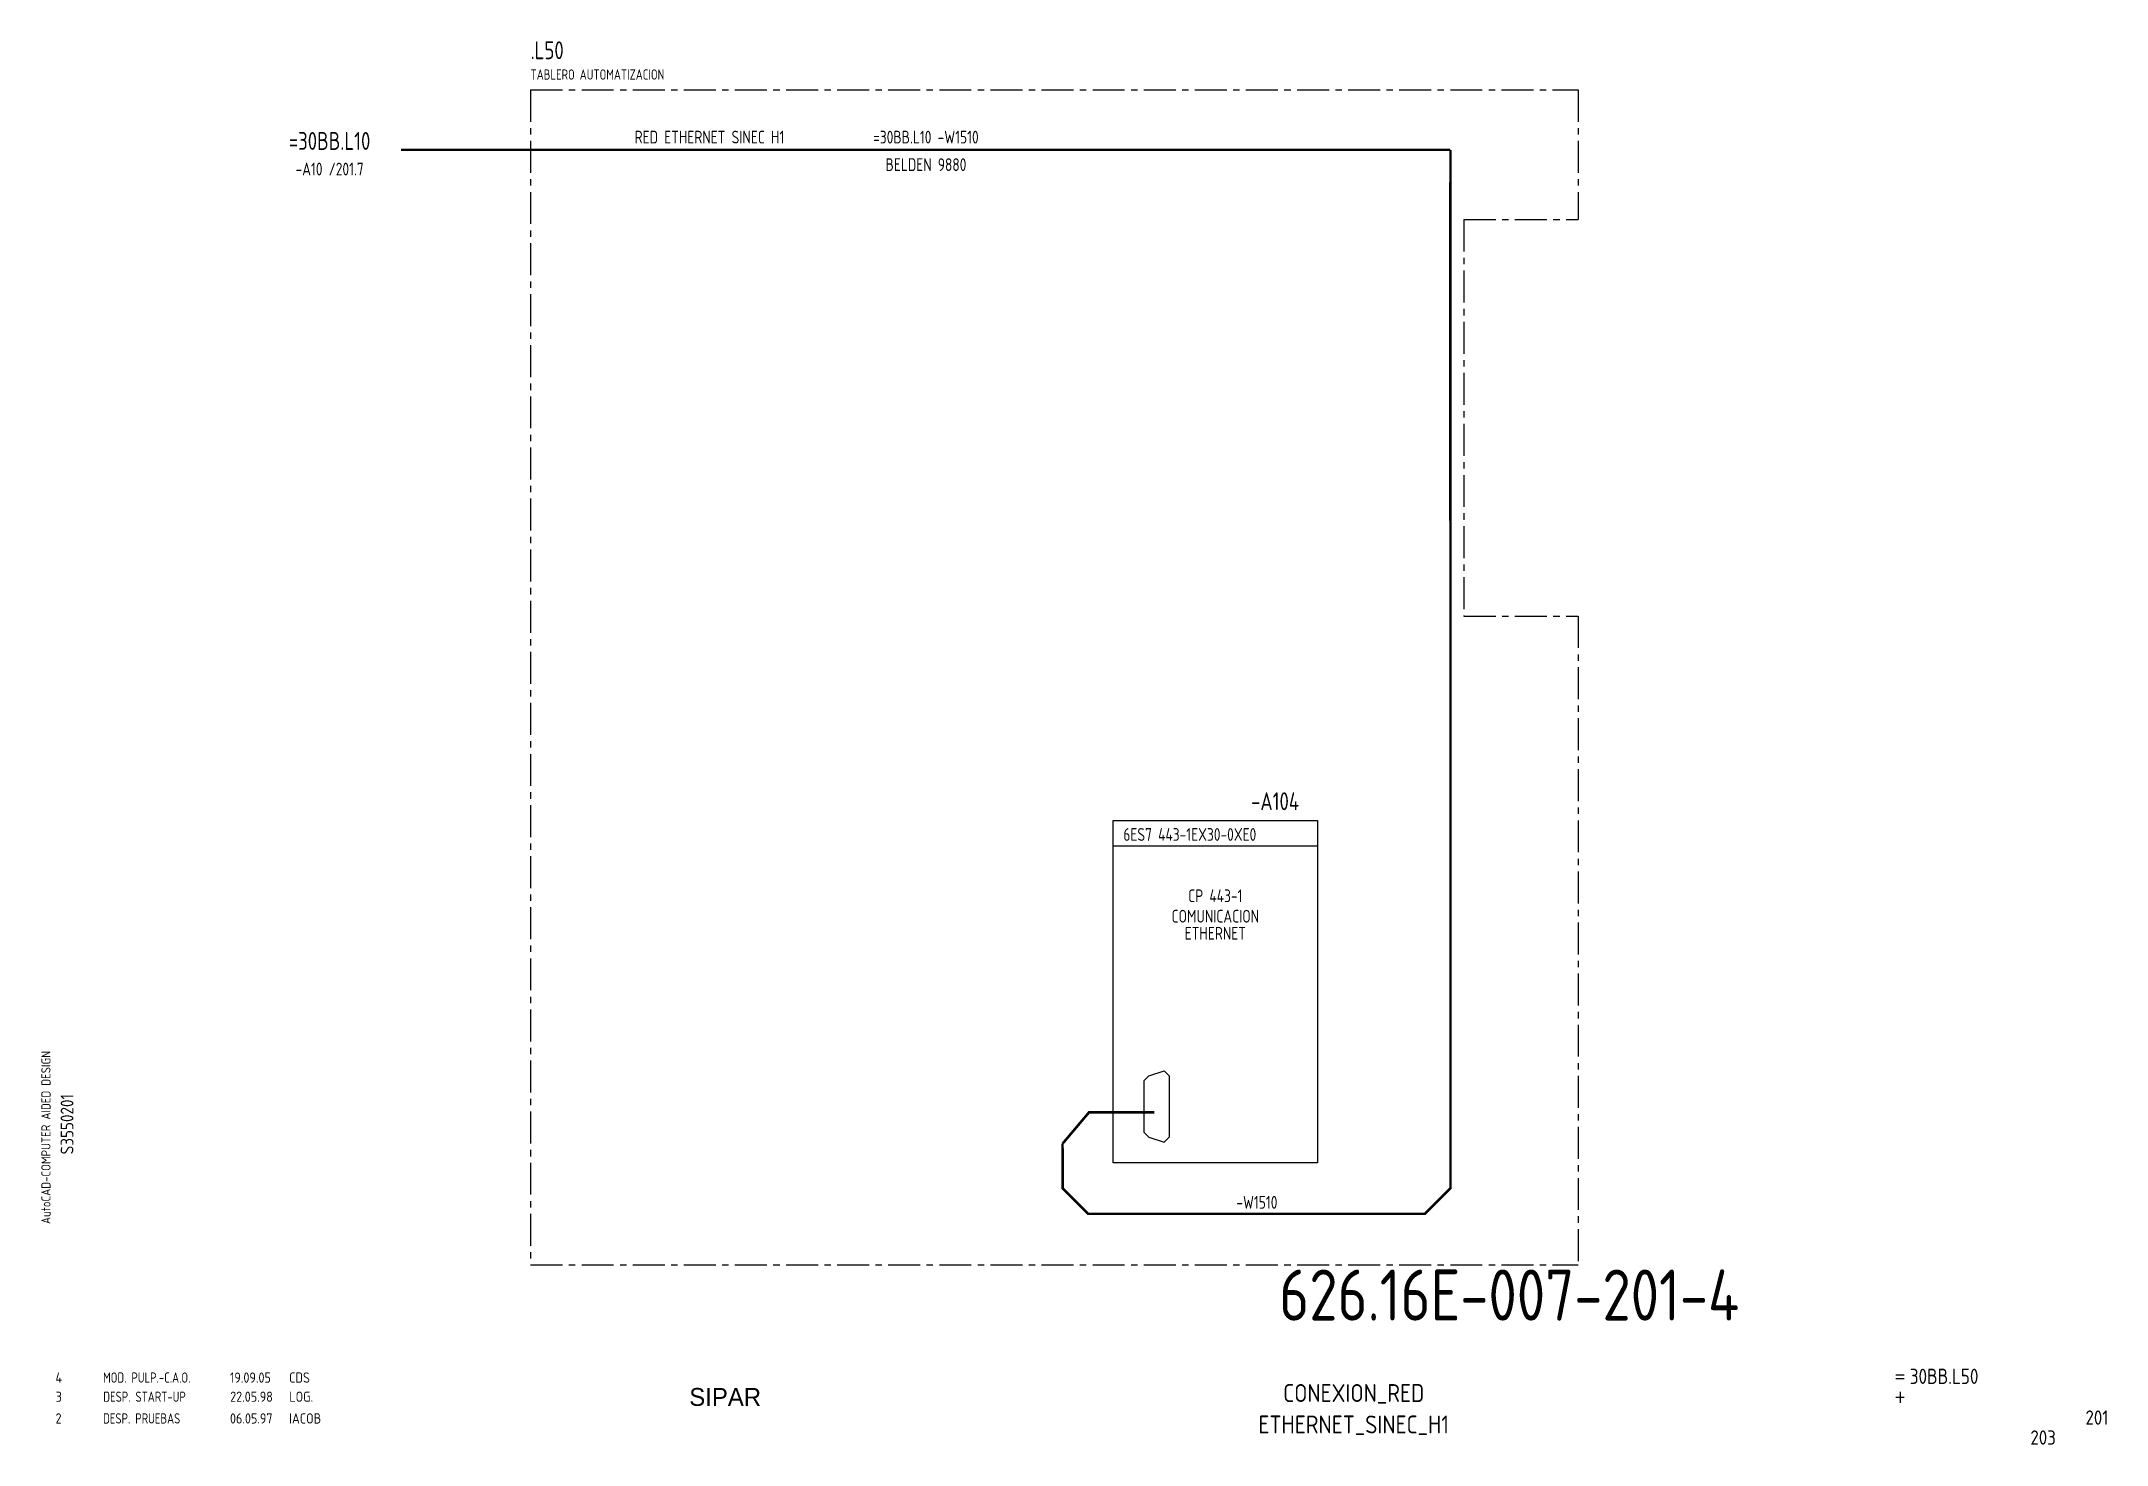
# Model space of a CAD drawing. Extents: x 10 to 414, y 6 to 280.
import ezdxf
from ezdxf.enums import TextEntityAlignment as Align

# ---------------------------------------------------------------- set-up
doc = ezdxf.new("R2010")
doc.units = 0
doc.header["$LTSCALE"] = 5
doc.header["$MEASUREMENT"] = 0
doc.linetypes.add('CENTER', pattern=[2, 1.25, -0.25, 0.25, -0.25])
doc.layers.get('0').update_dxf_attribs({"linetype": 'CONTINUOUS'})
doc.layers.add('CART', color=7, linetype='CONTINUOUS')
doc.styles.add('DIN', font='DIN.shx', dxfattribs={"width": 0.85})
doc.styles.add('N', font='ROMANS', dxfattribs={"width": 0.85, "height": 3})
doc.styles.add('X', font='UNIV.SHX', dxfattribs={"height": 3.5})

# ---------------------------------------------------------------- blocks, each defined once
blk = doc.blocks.new('DESP')
at = {"color": 3, "style": 'DIN'}
for s, width, p in [('3', 0.9, (7.45, 13.02)), ('DESP. START-UP', 0.8, (16.76, 13.02)), ('22.05.98', 0.9, (41.59, 13.02)), ('LOG.', 0.9, (53.16, 13.02))]:
    blk.add_text(s, height=2, dxfattribs=dict(at, width=width)).set_placement(p)
blk = doc.blocks.new('3333')
at = {"color": 3, "style": 'DIN'}
for s, width, p in [('4', 0.9, (12.45, 17.79)), ('MOD. PULP.-C.A.O.', 0.8, (21.76, 17.79)), ('19.09.05', 0.9, (46.59, 17.79)), ('CDS', 0.9, (58.16, 17.79))]:
    blk.add_text(s, height=2, dxfattribs=dict(at, width=width)).set_placement(p)

msp = doc.modelspace()

# ---------------------------------------------------------------- linework, layer by layer
at = {"color": 3, "linetype": 'CENTER'}
for p, q in [((105.42, 270.84), (310.42, 270.84)), ((105.42, 270.84), (105.42, 40.84)), ((310.42, 270.84), (310.42, 245.45)), ((288.06, 245.45), (288.06, 167.85)), ((288.06, 245.45), (310.42, 245.45)), ((288.06, 167.85), (310.42, 167.85)), ((310.42, 167.85), (310.42, 40.84)), ((105.42, 40.84), (310.42, 40.84))]:
    msp.add_line(p, q, dxfattribs=at)
at = {"color": 3}
for p, q in [((219.42, 60.84), (219.42, 127.84)), ((219.42, 127.84), (259.42, 127.84)), ((259.42, 127.84), (259.42, 60.84)), ((219.42, 122.84), (259.42, 122.84)), ((259.42, 60.84), (219.42, 60.84))]:
    msp.add_line(p, q, dxfattribs=at)
at = {"color": 2}
for p, q in [((225.42, 76.84), (226.42, 77.84)), ((225.42, 76.84), (225.42, 66.84)), ((226.42, 77.84), (229.42, 78.84)), ((230.42, 77.84), (229.42, 78.84)), ((230.42, 77.84), (230.42, 65.84)), ((225.42, 66.84), (226.42, 65.84)), ((226.42, 65.84), (229.42, 64.84)), ((230.42, 65.84), (229.42, 64.84))]:
    msp.add_line(p, q, dxfattribs=at)
at = {"const_width": 0.5}
for points in [[(80.09, 259.09), (285.44, 259.09)], [(209.52, 64.56), (209.56, 55.84), (214.56, 50.84), (280.44, 50.84), (285.44, 55.84), (285.43, 249.66), (285.44, 259.09)]]:
    msp.add_lwpolyline(points, dxfattribs=at)
at = {"linetype": 'Continuous', "const_width": 0.5}
msp.add_lwpolyline([(227.49, 70.7), (214.7, 70.7), (209.52, 64.56)], dxfattribs=at)

# ---------------------------------------------------------------- block references
at = {"linetype": 'Continuous'}
for name, p in [('3333', (0, 0)), ('DESP', (5.04, 1.02))]:
    msp.add_blockref(name, p, dxfattribs=at)

# ---------------------------------------------------------------- texts
at = {"color": 3, "style": 'DIN'}
for s, height, width, p in [('.L50', 3.5, 0.8, (105.42, 276.84)), ('-A104', 3.5, 0.8, (246.42, 129.84)), ('2', 2, 0.9, (12.45, 9.79)), ('DESP. PRUEBAS', 2, 0.8, (21.76, 9.79)), ('06.05.97', 2, 0.9, (46.59, 9.79)), ('IACOB', 2, 0.9, (58.16, 9.79))]:
    msp.add_text(s, height=height, dxfattribs=dict(at, width=width)).set_placement(p)
at = {"style": 'DIN', "width": 0.8}
for s, height, p in [('TABLERO AUTOMATIZACION', 2, (105.42, 272.84)), ('6ES7 443-1EX30-0XE0', 2.5, (221.42, 123.84))]:
    msp.add_text(s, height=height, dxfattribs=at).set_placement(p)
for s, height, p in [('RED ETHERNET SINEC H1', 2.5, (140.42, 260.34)), ('=30BB.L10 -W1510', 2.5, (182.79, 260.34)), ('=30BB.L10', 3.5, (66.09, 259.09)), ('-A10 /201.7', 2.5, (66.09, 254.09)), ('BELDEN 9880', 2.5, (182.79, 254.95)), ('CP 443-1', 2.5, (239.42, 111.84)), ('COMUNICACION', 2.5, (239.42, 107.84)), ('ETHERNET', 2.5, (239.42, 104.5)), ('-W1510', 2.5, (247.56, 51.84))]:
    msp.add_text(s, height=height, dxfattribs=at).set_placement(p, align=Align.CENTER)
at = {"color": 2, "insert": (251.93, 39.94), "char_height": 10, "width": 111.0411, "attachment_point": 1, "style": 'DIN'}
msp.add_mtext('626.16E-007-201-4', dxfattribs=at)
at = {"layer": 'CART', "color": 1, "style": 'DIN', "width": 0.9}
msp.add_text('AutoCAD-COMPUTER AIDED DESIGN', height=1.8, rotation=90, dxfattribs=at).set_placement((11.47, 48.84))
at = {"layer": 'CART', "color": 3, "style": 'N', "width": 0.85}
for s, p in [('=', (372.24, 17.91)), ('+', (372.24, 13.87))]:
    msp.add_text(s, height=2.5, dxfattribs=at).set_placement(p)
at = {"layer": 'CART', "color": 3, "style": 'DIN', "width": 0.9, "flags": 1}
msp.add_attdef('S3550201', text='', height=2.5, rotation=90, dxfattribs=at).set_placement((15.95, 68.38), align=Align.CENTER)
at = {"layer": 'CART', "color": 3, "style": 'DIN', "width": 0.85}
msp.add_attdef('30BB.L50', text='', height=3, dxfattribs=at).set_placement((375.33, 16.63), align=Align.BOTTOM_LEFT)
at = {"layer": 'CART', "color": 6, "style": 'X', "flags": 1}
msp.add_attdef('SIPAR', text='', height=3.5, dxfattribs=at).set_placement((143.5, 15), align=Align.MIDDLE)
at = {"layer": 'CART', "color": 2, "style": 'DIN', "width": 0.9, "flags": 1}
for tag, p in [('CONEXION_RED', (266.5, 15.6)), ('ETHERNET_SINEC_H1', (266.5, 9.45))]:
    msp.add_attdef(tag, text='', height=3.5, dxfattribs=at).set_placement(p, align=Align.MIDDLE)
msp.add_attdef('201', text='', height=2.8, dxfattribs=at).set_placement((414.2, 9.56), align=Align.RIGHT)
at = {"layer": 'CART', "color": 7, "style": 'DIN', "width": 0.9, "flags": 1}
msp.add_attdef('203', (398.93, 5.65), '', height=2.8, dxfattribs=at)

doc.saveas('drawing.dxf')
